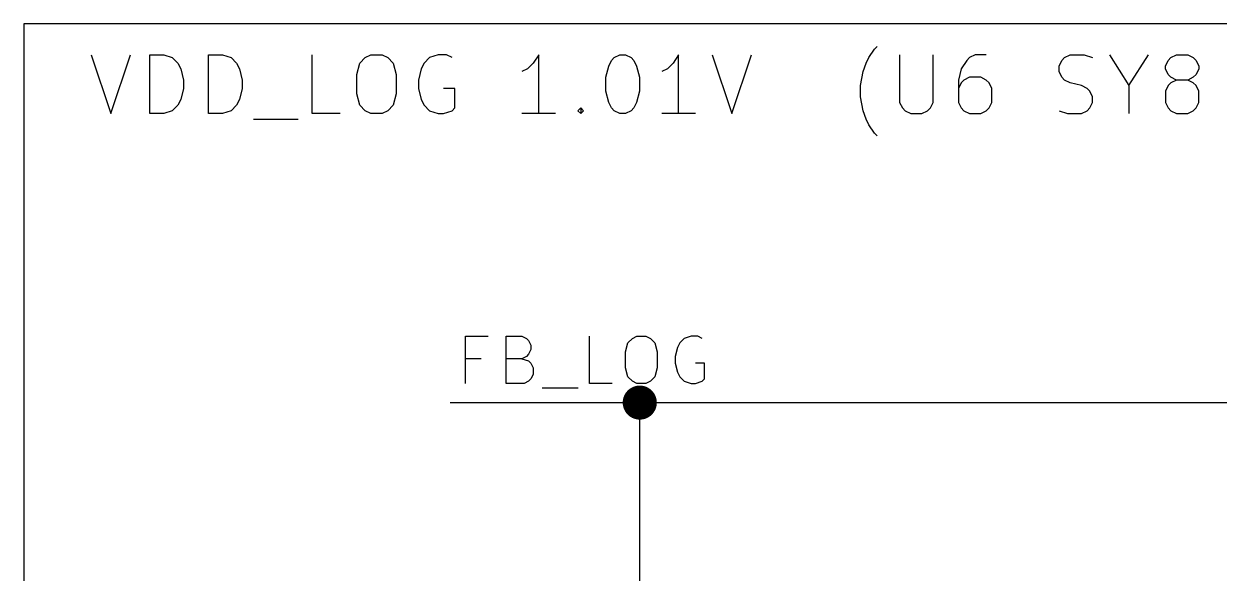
# Model space of a CAD drawing. Header units: millimetres. Extents: x 5 to 293, y -205 to -3.
# Drawn here: x 182.88 to 214.92, y -19.81 to -5.08 of the extents above; entities that cross this region are included whole.
import ezdxf

# ---------------------------------------------------------------- set-up
doc = ezdxf.new("R2010")
doc.units = ezdxf.units.MM
for name, color, linetype in [('LIGHTGREEN', 92, 'CONTINUOUS'), ('LIGHTMAGENTA', 212, 'CONTINUOUS'), ('REDSIX', 19, 'CONTINUOUS')]:
    doc.layers.add(name, color=color, linetype=linetype)

msp = doc.modelspace()

# ---------------------------------------------------------------- linework, layer by layer
at = {"layer": 'LIGHTGREEN', "linetype": 'CONTINUOUS'}
for p, q in [((194.31, -15.24), (199.39, -15.24)), ((199.39, -25.4), (199.39, -15.24)), ((199.39, -15.24), (250.19, -15.24))]:
    msp.add_line(p, q, dxfattribs=at)
at = {"layer": 'LIGHTGREEN', "const_width": 0.4572}
msp.add_lwpolyline([(199.1614, -15.24, 1), (199.6186, -15.24, 1)], format="xyb", close=True, dxfattribs=at)
at = {"layer": 'LIGHTMAGENTA', "linetype": 'CONTINUOUS'}
for p, q in [((182.88, -5.08), (182.88, -59.69)), ((293.37, -5.08), (182.88, -5.08)), ((205.5305, -5.9856), (205.6805, -5.7607)), ((205.6805, -5.7607), (205.7554, -5.6857)), ((184.6834, -5.9106), (185.2084, -7.4854)), ((185.2084, -7.4854), (185.7333, -5.9106)), ((186.2582, -7.4854), (186.2582, -5.9106)), ((186.2582, -5.9106), (186.6332, -5.9106)), ((186.6332, -5.9106), (186.8581, -5.9856)), ((186.8581, -5.9856), (187.0081, -6.1356)), ((187.833, -7.4854), (187.833, -5.9106)), ((187.833, -5.9106), (188.208, -5.9106)), ((188.208, -5.9106), (188.4329, -5.9856)), ((188.4329, -5.9856), (188.5829, -6.1356)), ((190.6076, -7.4854), (190.6076, -5.9106)), ((191.8824, -6.1356), (192.0324, -5.9856)), ((192.0324, -5.9856), (192.1824, -5.9106)), ((192.1824, -5.9106), (192.4823, -5.9106)), ((192.4823, -5.9106), (192.6323, -5.9856)), ((192.6323, -5.9856), (192.7823, -6.1356)), ((193.7572, -5.9856), (193.6072, -6.1356)), ((193.9821, -5.9106), (193.7572, -5.9856)), ((194.2071, -5.9106), (193.9821, -5.9106)), ((194.3571, -5.9856), (194.2071, -5.9106)), ((196.6818, -5.9106), (196.5318, -6.1356)), ((196.6818, -7.4854), (196.6818, -5.9106)), ((198.5565, -6.2106), (198.6315, -6.0606)), ((198.6315, -6.0606), (198.7065, -5.9856)), ((198.7065, -5.9856), (198.8565, -5.9106)), ((198.8565, -5.9106), (199.0064, -5.9106)), ((199.0064, -5.9106), (199.1564, -5.9856)), ((199.1564, -5.9856), (199.2314, -6.0606)), ((199.2314, -6.0606), (199.3064, -6.2106)), ((200.4313, -5.9106), (200.2813, -6.1356)), ((200.4313, -7.4854), (200.4313, -5.9106)), ((201.3311, -5.9106), (201.8561, -7.4854)), ((201.8561, -7.4854), (202.381, -5.9106)), ((205.4555, -6.1356), (205.5305, -5.9856)), ((206.3554, -5.9106), (206.3554, -7.1855)), ((207.2553, -7.1855), (207.2553, -5.9106)), ((208.1552, -6.0606), (208.0052, -6.2856)), ((208.2302, -5.9856), (208.1552, -6.0606)), ((208.3802, -5.9106), (208.2302, -5.9856)), ((208.6801, -5.9106), (208.3802, -5.9106)), ((210.6298, -6.2106), (210.7048, -6.0606)), ((210.7048, -6.0606), (210.7798, -5.9856)), ((210.7798, -5.9856), (210.9298, -5.9106)), ((210.9298, -5.9106), (211.3047, -5.9106)), ((211.3047, -5.9106), (211.5297, -5.9856)), ((211.9796, -5.9106), (212.5046, -6.7355)), ((212.5046, -6.7355), (213.0295, -5.9106)), ((213.4794, -6.2106), (213.5544, -6.0606)), ((213.5544, -6.0606), (213.6294, -5.9856)), ((213.6294, -5.9856), (213.7794, -5.9106)), ((213.7794, -5.9106), (214.0793, -5.9106)), ((214.0793, -5.9106), (214.2293, -5.9856)), ((214.2293, -5.9856), (214.3043, -6.0606)), ((214.3043, -6.0606), (214.3793, -6.2106)), ((187.0081, -6.1356), (187.0831, -6.2856)), ((187.0831, -6.2856), (187.1581, -6.5856)), ((188.5829, -6.1356), (188.6579, -6.2856)), ((188.6579, -6.2856), (188.7329, -6.5856)), ((191.8074, -6.4356), (191.8824, -6.1356)), ((192.7823, -6.1356), (192.8573, -6.4356)), ((193.5322, -6.2856), (193.4572, -6.5856)), ((193.6072, -6.1356), (193.5322, -6.2856)), ((196.3818, -6.2856), (196.2318, -6.3606)), ((196.5318, -6.1356), (196.3818, -6.2856)), ((198.4815, -6.5106), (198.5565, -6.2106)), ((199.3064, -6.2106), (199.3814, -6.5106)), ((200.1313, -6.2856), (199.9813, -6.3606)), ((200.2813, -6.1356), (200.1313, -6.2856)), ((205.3055, -6.7355), (205.3805, -6.3606)), ((205.3805, -6.3606), (205.4555, -6.1356)), ((208.0052, -6.2856), (207.9302, -6.5856)), ((210.6298, -6.3606), (210.6298, -6.2106)), ((210.7048, -6.5106), (210.6298, -6.3606)), ((213.4794, -6.2856), (213.4794, -6.2106)), ((213.5544, -6.4356), (213.4794, -6.2856)), ((214.3793, -6.2856), (214.3043, -6.4356)), ((214.3793, -6.2106), (214.3793, -6.2856)), ((187.1581, -6.5856), (187.1581, -6.8105)), ((188.7329, -6.5856), (188.7329, -6.8105)), ((191.8074, -6.9605), (191.8074, -6.4356)), ((192.8573, -6.4356), (192.8573, -6.9605)), ((193.4572, -6.5856), (193.4572, -6.8105)), ((198.4815, -6.8855), (198.4815, -6.5106)), ((199.3814, -6.5106), (199.3814, -6.8855)), ((207.9302, -6.5856), (207.9302, -7.1855)), ((208.0052, -6.6605), (207.9302, -6.8105)), ((208.0802, -6.5856), (208.0052, -6.6605)), ((208.2302, -6.5106), (208.0802, -6.5856)), ((208.5301, -6.5106), (208.2302, -6.5106)), ((208.6801, -6.5856), (208.5301, -6.5106)), ((208.7551, -6.6605), (208.6801, -6.5856)), ((208.8301, -6.8105), (208.7551, -6.6605)), ((210.7798, -6.5856), (210.7048, -6.5106)), ((210.9298, -6.6605), (210.7798, -6.5856)), ((211.2297, -6.7355), (210.9298, -6.6605)), ((213.6294, -6.5106), (213.5544, -6.4356)), ((213.6294, -6.6605), (213.5544, -6.7355)), ((213.7794, -6.5856), (213.6294, -6.5106)), ((213.7794, -6.5856), (213.6294, -6.6605)), ((214.0793, -6.5856), (213.7794, -6.5856)), ((214.2293, -6.5106), (214.0793, -6.5856)), ((214.2293, -6.6605), (214.0793, -6.5856)), ((214.3043, -6.4356), (214.2293, -6.5106)), ((214.3043, -6.7355), (214.2293, -6.6605)), ((187.1581, -6.8105), (187.0831, -7.1105)), ((188.7329, -6.8105), (188.6579, -7.1105)), ((191.8824, -7.2605), (191.8074, -6.9605)), ((192.8573, -6.9605), (192.7823, -7.2605)), ((193.4572, -6.8105), (193.5322, -7.1105)), ((194.4321, -6.8105), (194.1321, -6.8105)), ((194.4321, -7.3355), (194.4321, -6.8105)), ((198.5565, -7.1855), (198.4815, -6.8855)), ((199.3814, -6.8855), (199.3064, -7.1855)), ((205.3055, -7.0355), (205.3055, -6.7355)), ((205.3805, -7.4105), (205.3055, -7.0355)), ((208.8301, -7.1855), (208.8301, -6.8105)), ((211.3797, -6.8105), (211.2297, -6.7355)), ((211.4547, -6.8855), (211.3797, -6.8105)), ((211.5297, -7.0355), (211.4547, -6.8855)), ((211.5297, -7.1855), (211.5297, -7.0355)), ((212.5046, -6.7355), (212.5046, -7.4854)), ((213.5544, -6.7355), (213.4794, -6.8855)), ((213.4794, -6.8855), (213.4794, -7.1855)), ((214.3793, -6.8855), (214.3043, -6.7355)), ((214.3793, -7.1855), (214.3793, -6.8855)), ((187.0081, -7.2605), (186.8581, -7.4105)), ((187.0831, -7.1105), (187.0081, -7.2605)), ((188.5829, -7.2605), (188.4329, -7.4105)), ((188.6579, -7.1105), (188.5829, -7.2605)), ((192.0324, -7.4105), (191.8824, -7.2605)), ((192.7823, -7.2605), (192.6323, -7.4105)), ((193.5322, -7.1105), (193.6072, -7.2605)), ((193.6072, -7.2605), (193.7572, -7.4105)), ((194.3571, -7.4105), (194.4321, -7.3355)), ((197.7316, -7.4105), (197.8066, -7.3355)), ((197.8066, -7.3355), (197.8816, -7.4105)), ((197.8066, -7.3355), (197.8066, -7.4854)), ((198.6315, -7.3355), (198.5565, -7.1855)), ((198.7065, -7.4105), (198.6315, -7.3355)), ((199.2314, -7.3355), (199.1564, -7.4105)), ((199.3064, -7.1855), (199.2314, -7.3355)), ((206.3554, -7.1855), (206.4304, -7.3355)), ((206.4304, -7.3355), (206.5054, -7.4105)), ((207.1053, -7.4105), (207.1803, -7.3355)), ((207.1803, -7.3355), (207.2553, -7.1855)), ((207.9302, -7.1855), (208.0052, -7.3355)), ((208.0052, -7.3355), (208.0802, -7.4105)), ((208.6801, -7.4105), (208.7551, -7.3355)), ((208.7551, -7.3355), (208.8301, -7.1855)), ((211.3797, -7.4105), (211.4547, -7.3355)), ((211.4547, -7.3355), (211.5297, -7.1855)), ((213.4794, -7.1855), (213.5544, -7.3355)), ((213.5544, -7.3355), (213.6294, -7.4105)), ((214.2293, -7.4105), (214.3043, -7.3355)), ((214.3043, -7.3355), (214.3793, -7.1855)), ((186.6332, -7.4854), (186.2582, -7.4854)), ((186.8581, -7.4105), (186.6332, -7.4854)), ((188.208, -7.4854), (187.833, -7.4854)), ((188.4329, -7.4105), (188.208, -7.4854)), ((189.0329, -7.6354), (190.2327, -7.6354)), ((191.3575, -7.4854), (190.6076, -7.4854)), ((192.1824, -7.4854), (192.0324, -7.4105)), ((192.4823, -7.4854), (192.1824, -7.4854)), ((192.6323, -7.4105), (192.4823, -7.4854)), ((193.7572, -7.4105), (193.9821, -7.4854)), ((193.9821, -7.4854), (194.1321, -7.4854)), ((194.1321, -7.4854), (194.3571, -7.4105)), ((197.1317, -7.4854), (196.2318, -7.4854)), ((197.8066, -7.4854), (197.7316, -7.4105)), ((197.8816, -7.4105), (197.8066, -7.4854)), ((198.8565, -7.4854), (198.7065, -7.4105)), ((199.0064, -7.4854), (198.8565, -7.4854)), ((199.1564, -7.4105), (199.0064, -7.4854)), ((200.8812, -7.4854), (199.9813, -7.4854)), ((205.4555, -7.6354), (205.3805, -7.4105)), ((205.5305, -7.7854), (205.4555, -7.6354)), ((206.5054, -7.4105), (206.6554, -7.4854)), ((206.6554, -7.4854), (206.9553, -7.4854)), ((206.9553, -7.4854), (207.1053, -7.4105)), ((208.0802, -7.4105), (208.2302, -7.4854)), ((208.2302, -7.4854), (208.5301, -7.4854)), ((208.5301, -7.4854), (208.6801, -7.4105)), ((210.6298, -7.4105), (210.8548, -7.4854)), ((210.8548, -7.4854), (211.2297, -7.4854)), ((211.2297, -7.4854), (211.3797, -7.4105)), ((213.6294, -7.4105), (213.7794, -7.4854)), ((213.7794, -7.4854), (214.0793, -7.4854)), ((214.0793, -7.4854), (214.2293, -7.4105)), ((205.6805, -8.0104), (205.5305, -7.7854)), ((205.7554, -8.0854), (205.6805, -8.0104))]:
    msp.add_line(p, q, dxfattribs=at)
at = {"layer": 'REDSIX', "linetype": 'CONTINUOUS'}
for p, q in [((194.7167, -14.7269), (194.7167, -13.4569)), ((194.7167, -13.4569), (195.3215, -13.4569)), ((195.8053, -14.7269), (195.8053, -13.4569)), ((195.8053, -13.4569), (196.2287, -13.4569)), ((196.2287, -13.4569), (196.3496, -13.5174)), ((198.0429, -14.7269), (198.0429, -13.4569)), ((199.192, -13.5174), (199.3129, -13.4569)), ((199.3129, -13.4569), (199.5548, -13.4569)), ((199.5548, -13.4569), (199.6758, -13.5174)), ((200.7644, -13.4569), (200.583, -13.5174)), ((200.9458, -13.4569), (200.7644, -13.4569)), ((201.0668, -13.5174), (200.9458, -13.4569)), ((196.3496, -13.5174), (196.4101, -13.5779)), ((196.4101, -13.5779), (196.4706, -13.6988)), ((196.4706, -13.6988), (196.4706, -13.8198)), ((199.0106, -13.8803), (199.071, -13.6384)), ((199.071, -13.6384), (199.192, -13.5174)), ((199.6758, -13.5174), (199.7967, -13.6384)), ((199.7967, -13.6384), (199.8572, -13.8803)), ((200.4015, -13.7593), (200.3411, -14.0012)), ((200.462, -13.6384), (200.4015, -13.7593)), ((200.583, -13.5174), (200.462, -13.6384)), ((195.1401, -14.0617), (194.7167, -14.0617)), ((196.2287, -14.0617), (195.8053, -14.0617)), ((196.3496, -14.0012), (196.2287, -14.0617)), ((196.2287, -14.0617), (196.4101, -14.1222)), ((196.4101, -13.9407), (196.3496, -14.0012)), ((196.4706, -13.8198), (196.4101, -13.9407)), ((199.0106, -14.3036), (199.0106, -13.8803)), ((199.8572, -13.8803), (199.8572, -14.3036)), ((200.3411, -14.0012), (200.3411, -14.1826)), ((196.4101, -14.1222), (196.4706, -14.1826)), ((196.4706, -14.1826), (196.531, -14.3036)), ((196.531, -14.3036), (196.531, -14.485)), ((199.071, -14.5455), (199.0106, -14.3036)), ((199.8572, -14.3036), (199.7967, -14.5455)), ((200.3411, -14.1826), (200.4015, -14.4245)), ((201.1272, -14.1826), (200.8853, -14.1826)), ((201.1272, -14.606), (201.1272, -14.1826)), ((196.2891, -14.7269), (195.8053, -14.7269)), ((196.4101, -14.6665), (196.2891, -14.7269)), ((196.4706, -14.606), (196.4101, -14.6665)), ((196.531, -14.485), (196.4706, -14.606)), ((198.6477, -14.7269), (198.0429, -14.7269)), ((199.192, -14.6665), (199.071, -14.5455)), ((199.3129, -14.7269), (199.192, -14.6665)), ((199.5548, -14.7269), (199.3129, -14.7269)), ((199.6758, -14.6665), (199.5548, -14.7269)), ((199.7967, -14.5455), (199.6758, -14.6665)), ((200.4015, -14.4245), (200.462, -14.5455)), ((200.462, -14.5455), (200.583, -14.6665)), ((200.583, -14.6665), (200.7644, -14.7269)), ((200.7644, -14.7269), (200.8853, -14.7269)), ((200.8853, -14.7269), (201.0668, -14.6665)), ((201.0668, -14.6665), (201.1272, -14.606)), ((196.773, -14.8479), (197.7406, -14.8479))]:
    msp.add_line(p, q, dxfattribs=at)

doc.saveas('drawing.dxf')
